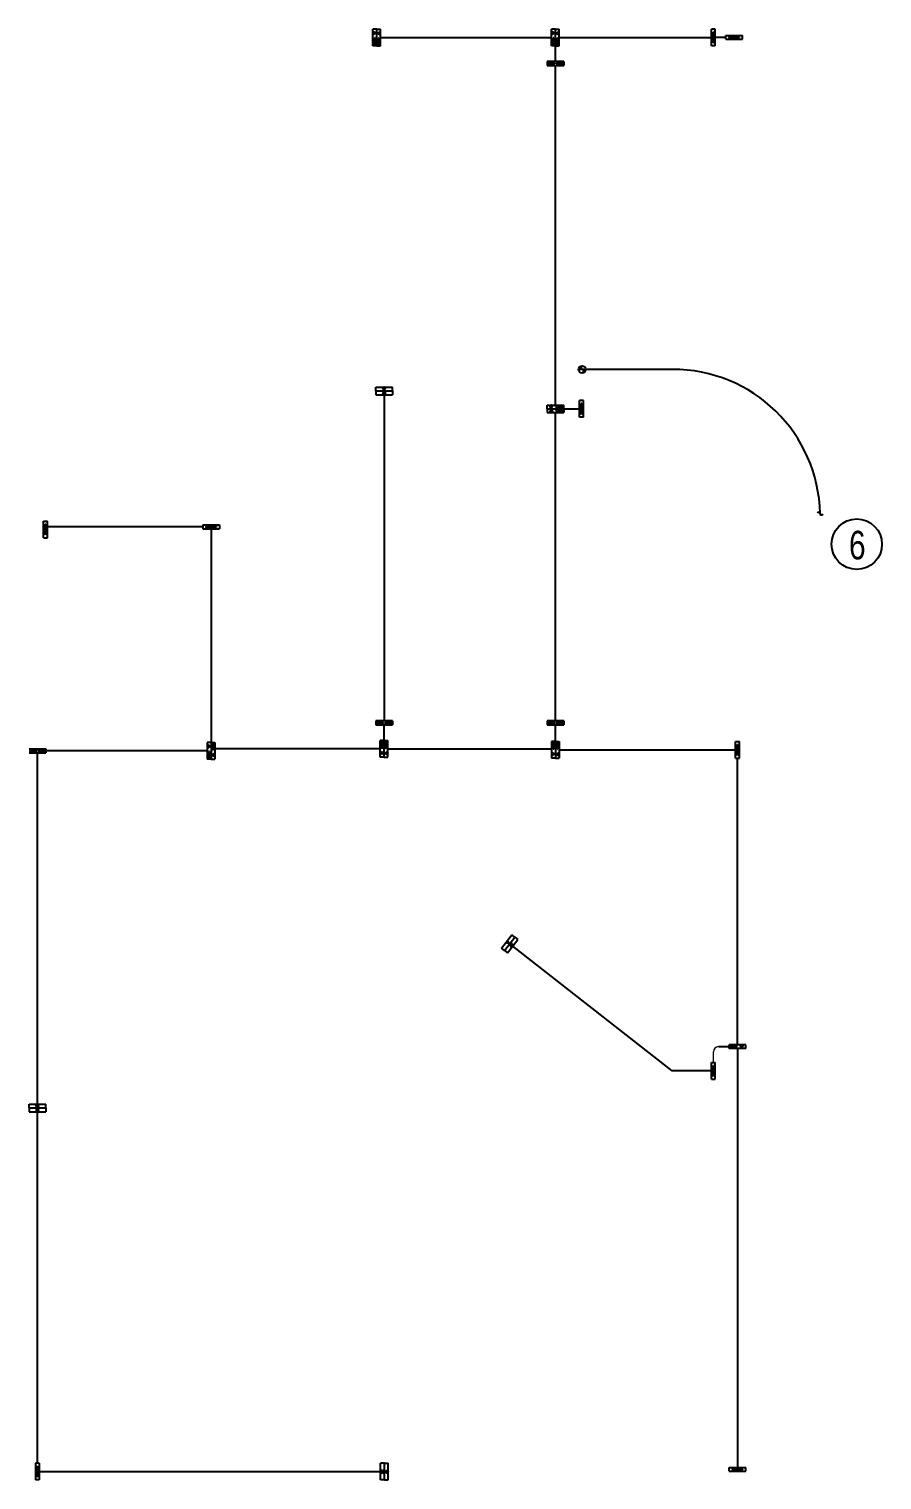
# Model space of a CAD drawing. Header units: millimetres. Extents: x 98738 to 415807, y 105242 to 242281.
# Drawn here: x 335213 to 415807, y 105242 to 242281 of the extents above; entities that cross this region are included whole.
import ezdxf
from ezdxf.enums import TextEntityAlignment as Align

# ---------------------------------------------------------------- set-up
doc = ezdxf.new("R2010")
doc.units = ezdxf.units.MM
doc.header["$LTSCALE"] = 50
for name, color, linetype in [('E-TEXT', 6, 'Continuous'), ('E-WIRE', 4, 'Continuous'), ('Parking-L', 4, 'Continuous'), ('parking-p', 7, 'Continuous')]:
    doc.layers.add(name, color=color, linetype=linetype)
doc.styles.add('돋움', font='')
doc.styles.get('돋움').set_extended_font_data('Dotum')

msp = doc.modelspace()

# ---------------------------------------------------------------- hatches: boundary and pattern name
at = {"layer": 'parking-p', "linetype": 'Continuous'}
h = msp.add_hatch(color=2, dxfattribs=at)
h.paths.add_polyline_path([(387814, 210127), (387479, 210127), (387479, 209792, 0.4142136)])
h.paths.add_polyline_path([(387479, 210463, 0.4142136), (387143, 210127), (387479, 210127)])

# ---------------------------------------------------------------- linework, layer by layer
at = {"color": 1}
msp.add_circle((413425, 193624), 2382, dxfattribs=at)
at = {"layer": 'E-WIRE'}
for p, q in [((368426, 241494), (384592, 241494)), ((395990, 210127), (387479, 210127)), ((368766, 207746), (368766, 176938)), ((384948, 176938), (384948, 206051)), ((385735, 206411), (387235, 206411)), ((368766, 175078), (368766, 176578)), ((384948, 174987), (384948, 176578)), ((352061, 174111), (336788, 174111)), ((369126, 174291), (384588, 174291)), ((385308, 174199), (401971, 174199)), ((336001, 140746), (336001, 173931)), ((402161, 146352), (402151, 173413)), ((380882, 155646), (395936, 143884)), ((402161, 145992), (402161, 106431)), ((336001, 106817), (336001, 140026))]:
    msp.add_line(p, q, dxfattribs=at)
at = {"layer": 'E-WIRE', "ltscale": 0.5}
for p, q in [((368406, 174291), (352781, 174291)), ((400374, 146172), (401374, 146172))]:
    msp.add_line(p, q, dxfattribs=at)
at = {"layer": 'E-WIRE', "lineweight": 0}
msp.add_line((399874, 144672), (399874, 145672), dxfattribs=at)
at = {"layer": 'E-WIRE', "ltscale": 0.5}
for points in [[(384952, 239206), (384952, 240706)], [(384948, 206771), (384948, 238846)]]:
    msp.add_lwpolyline(points, dxfattribs=at)
at = {"layer": 'E-WIRE'}
for points in [[(351633, 195270), (336951, 195270)], [(352421, 195090), (352421, 174898)]]:
    msp.add_lwpolyline(points, dxfattribs=at)
for centre, radius, start, end in [((396087, 196259), 13868, 1.0326, 90.39892), ((409828, 196526), 126, 352.66382, 172.66382), ((410079, 196509), 126, 172.66382, 352.66382)]:
    msp.add_arc(centre, radius, start, end, dxfattribs=at)
at = {"layer": 'E-WIRE', "lineweight": 0}
msp.add_arc((400374, 145672), 500, 90, 180, dxfattribs=at)
at = {"layer": 'Parking-L'}
for p, q in [((385312, 241494), (399689, 241494)), ((401049, 241494), (400049, 241494)), ((399694, 143884), (395936, 143884)), ((336181, 106030), (368429, 106030))]:
    msp.add_line(p, q, dxfattribs=at)
at = {"layer": 'parking-p', "color": 2, "linetype": 'Continuous'}
for p, q in [((367706, 240706), (367706, 242281)), ((367706, 240706), (367706, 242281)), ((367706, 240706), (367706, 242281)), ((368066, 242281), (367706, 242281)), ((367716, 241865), (367716, 241910)), ((367716, 241910), (367851, 241910)), ((367716, 241865), (367851, 241865)), ((368054, 241888), (367772, 242016)), ((367772, 242016), (367851, 241910)), ((368054, 241888), (367772, 241759)), ((367772, 241759), (367851, 241865)), ((367908, 241438), (367863, 241438)), ((367863, 241438), (367863, 240966)), ((367908, 241438), (367908, 240966)), ((368066, 240706), (368066, 242281)), ((368066, 240706), (368066, 242281)), ((368066, 240706), (368066, 242281)), ((368066, 240706), (368066, 242281)), ((368066, 242281), (368426, 242281)), ((368077, 241888), (368359, 242016)), ((368077, 241888), (368359, 241759)), ((368223, 241438), (368268, 241438)), ((368223, 241438), (368223, 240966)), ((368268, 241438), (368268, 240966)), ((368359, 242016), (368281, 241910)), ((368416, 241910), (368281, 241910)), ((368359, 241759), (368281, 241865)), ((368416, 241865), (368281, 241865)), ((368416, 241865), (368416, 241910)), ((368426, 240706), (368426, 242281)), ((368426, 240706), (368426, 242281)), ((368426, 240706), (368426, 242281)), ((384592, 240706), (384592, 242281)), ((384592, 240706), (384592, 242281)), ((384592, 240706), (384592, 242281)), ((384952, 242281), (384592, 242281)), ((384602, 241865), (384602, 241910)), ((384602, 241910), (384737, 241910)), ((384602, 241865), (384737, 241865)), ((384940, 241888), (384659, 242016)), ((384659, 242016), (384737, 241910)), ((384940, 241888), (384659, 241759)), ((384659, 241759), (384737, 241865)), ((384794, 241438), (384749, 241438)), ((384749, 241438), (384749, 240966)), ((384794, 241438), (384794, 240966)), ((384952, 240706), (384952, 242281)), ((384952, 240706), (384952, 242281)), ((384952, 240706), (384952, 242281)), ((384952, 240706), (384952, 242281)), ((384952, 242281), (385312, 242281)), ((384964, 241888), (385245, 242016)), ((384964, 241888), (385245, 241759)), ((385109, 241438), (385154, 241438)), ((385109, 241438), (385109, 240966)), ((385154, 241438), (385154, 240966)), ((385245, 242016), (385167, 241910)), ((385302, 241910), (385167, 241910)), ((385245, 241759), (385167, 241865)), ((385302, 241865), (385167, 241865)), ((385302, 241865), (385302, 241910)), ((385312, 240706), (385312, 242281)), ((385312, 240706), (385312, 242281)), ((385312, 240706), (385312, 242281)), ((399689, 240706), (399689, 242281)), ((400049, 242281), (399689, 242281)), ((399689, 240706), (399689, 242281)), ((399869, 240963), (399740, 241244)), ((399740, 241244), (399847, 241166)), ((399892, 241991), (399847, 241991)), ((399847, 241991), (399847, 241166)), ((399869, 240963), (399998, 241244)), ((399892, 241991), (399892, 241166)), ((399998, 241244), (399892, 241166)), ((400049, 240706), (400049, 242281)), ((401049, 241314), (401049, 241674)), ((401049, 241674), (402624, 241674)), ((401049, 241674), (402624, 241674)), ((401049, 241314), (402624, 241314)), ((401305, 241494), (401587, 241623)), ((401305, 241494), (401587, 241365)), ((401587, 241623), (401509, 241516)), ((402333, 241516), (401509, 241516)), ((401587, 241365), (401509, 241471)), ((402333, 241471), (401509, 241471)), ((402333, 241471), (402333, 241516)), ((402624, 241314), (402624, 241674)), ((368066, 240706), (367706, 240706)), ((367886, 240763), (367757, 241044)), ((367757, 241044), (367863, 240966)), ((367886, 240763), (368014, 241044)), ((368014, 241044), (367908, 240966)), ((368066, 240706), (368426, 240706)), ((368246, 240763), (368117, 241044)), ((368117, 241044), (368223, 240966)), ((368246, 240763), (368374, 241044)), ((368374, 241044), (368268, 240966)), ((384952, 240706), (384592, 240706)), ((384772, 240763), (384643, 241044)), ((384643, 241044), (384749, 240966)), ((384772, 240763), (384901, 241044)), ((384901, 241044), (384794, 240966)), ((384952, 240706), (385312, 240706)), ((385132, 240763), (385003, 241044)), ((385003, 241044), (385109, 240966)), ((385132, 240763), (385261, 241044)), ((385261, 241044), (385154, 240966)), ((400049, 240706), (399689, 240706)), ((384164, 239206), (385739, 239206)), ((384164, 239206), (385739, 239206)), ((384164, 239206), (384164, 238846)), ((385739, 239206), (384164, 239206)), ((385739, 239206), (384164, 239206)), ((384164, 238846), (385739, 238846)), ((384221, 239026), (384502, 239155)), ((384221, 239026), (384502, 238898)), ((384502, 239155), (384424, 239049)), ((384896, 239049), (384424, 239049)), ((384502, 238898), (384424, 239004)), ((384896, 239004), (384424, 239004)), ((384896, 239004), (384896, 239049)), ((385008, 239004), (385008, 239049)), ((385008, 239049), (385480, 239049)), ((385008, 239004), (385480, 239004)), ((385683, 239026), (385402, 239155)), ((385402, 239155), (385480, 239049)), ((385683, 239026), (385402, 238898)), ((385402, 238898), (385480, 239004)), ((385739, 239206), (385739, 238846)), ((387814, 210127), (387143, 210127)), ((367979, 208466), (369554, 208466)), ((367979, 208466), (369554, 208466)), ((367979, 208106), (367979, 208466)), ((367979, 208466), (369554, 208466)), ((368766, 208118), (368638, 208400)), ((368638, 208400), (368744, 208321)), ((368789, 208456), (368744, 208456)), ((368744, 208456), (368744, 208321)), ((368766, 208118), (368895, 208400)), ((368789, 208456), (368789, 208321)), ((368895, 208400), (368789, 208321)), ((369554, 208106), (369554, 208466)), ((367979, 208106), (369554, 208106)), ((367979, 208106), (367979, 207746)), ((367979, 208106), (369554, 208106)), ((367979, 208106), (369554, 208106)), ((367979, 208106), (369554, 208106)), ((367979, 207746), (369554, 207746)), ((367979, 207746), (369554, 207746)), ((367979, 207746), (369554, 207746)), ((368766, 208094), (368638, 207813)), ((368638, 207813), (368744, 207891)), ((368744, 207756), (368744, 207891)), ((368789, 207756), (368744, 207756)), ((368766, 208094), (368895, 207813)), ((368895, 207813), (368789, 207891)), ((368789, 207756), (368789, 207891)), ((369554, 208106), (369554, 207746)), ((387235, 205623), (387235, 207198)), ((387595, 207198), (387235, 207198)), ((387235, 205623), (387235, 207198)), ((387595, 205623), (387595, 207198)), ((384160, 206771), (385735, 206771)), ((384160, 206771), (385735, 206771)), ((384160, 206411), (384160, 206771)), ((384160, 206771), (385735, 206771)), ((384160, 206411), (385735, 206411)), ((384160, 206411), (384160, 206051)), ((384160, 206411), (385735, 206411)), ((384160, 206411), (385735, 206411)), ((384160, 206411), (385735, 206411)), ((384160, 206051), (385735, 206051)), ((384160, 206051), (385735, 206051)), ((384160, 206051), (385735, 206051)), ((384554, 206423), (384425, 206704)), ((384425, 206704), (384531, 206626)), ((384554, 206399), (384425, 206118)), ((384425, 206118), (384531, 206196)), ((384576, 206761), (384531, 206761)), ((384531, 206761), (384531, 206626)), ((384531, 206061), (384531, 206196)), ((384576, 206061), (384531, 206061)), ((384554, 206423), (384682, 206704)), ((384554, 206399), (384682, 206118)), ((384576, 206761), (384576, 206626)), ((384682, 206704), (384576, 206626)), ((384682, 206118), (384576, 206196)), ((384576, 206061), (384576, 206196)), ((385003, 206568), (385003, 206613)), ((385003, 206613), (385099, 206613)), ((385003, 206568), (385099, 206568)), ((385003, 206253), (385003, 206208)), ((385003, 206253), (385099, 206253)), ((385003, 206208), (385099, 206208)), ((385208, 206613), (385475, 206613)), ((385208, 206568), (385475, 206568)), ((385208, 206253), (385475, 206253)), ((385208, 206208), (385475, 206208)), ((385679, 206591), (385397, 206720)), ((385397, 206720), (385475, 206613)), ((385679, 206591), (385397, 206462)), ((385397, 206462), (385475, 206568)), ((385679, 206231), (385397, 206360)), ((385397, 206360), (385475, 206253)), ((385679, 206231), (385397, 206102)), ((385397, 206102), (385475, 206208)), ((385735, 206411), (385735, 206771)), ((385735, 206411), (385735, 206051)), ((387595, 205623), (387235, 205623)), ((387415, 205880), (387286, 206161)), ((387286, 206161), (387393, 206083)), ((387438, 206908), (387393, 206908)), ((387393, 206908), (387393, 206083)), ((387415, 205880), (387544, 206161)), ((387438, 206908), (387438, 206083)), ((387544, 206161), (387438, 206083)), ((336591, 194238), (336591, 195813)), ((336591, 195813), (336951, 195813)), ((336771, 194494), (336642, 194776)), ((336642, 194776), (336748, 194698)), ((336748, 195522), (336793, 195522)), ((336748, 195522), (336748, 194698)), ((336771, 194494), (336899, 194776)), ((336793, 195522), (336793, 194698)), ((336899, 194776), (336793, 194698)), ((336951, 194238), (336951, 195813)), ((336951, 194238), (336951, 195813)), ((351633, 195450), (353208, 195450)), ((351633, 195450), (351633, 195090)), ((351633, 195090), (353208, 195090)), ((351633, 195090), (353208, 195090)), ((351890, 195270), (352171, 195399)), ((351890, 195270), (352171, 195141)), ((352171, 195399), (352093, 195292)), ((352918, 195292), (352093, 195292)), ((352171, 195141), (352093, 195247)), ((352918, 195247), (352093, 195247)), ((352918, 195292), (352918, 195247)), ((353208, 195450), (353208, 195090)), ((336591, 194238), (336951, 194238)), ((369554, 176938), (367979, 176938)), ((369554, 176938), (367979, 176938)), ((367979, 176938), (367979, 176578)), ((368035, 176758), (368317, 176887)), ((368317, 176887), (368238, 176781)), ((368710, 176781), (368238, 176781)), ((368710, 176781), (368710, 176736)), ((368822, 176781), (368822, 176736)), ((368822, 176781), (369294, 176781)), ((369497, 176758), (369216, 176887)), ((369216, 176887), (369294, 176781)), ((369554, 176938), (369554, 176578)), ((385735, 176938), (384160, 176938)), ((385735, 176938), (384160, 176938)), ((384160, 176938), (384160, 176578)), ((384216, 176758), (384498, 176887)), ((384498, 176887), (384420, 176781)), ((384892, 176781), (384420, 176781)), ((384892, 176781), (384892, 176736)), ((385003, 176781), (385003, 176736)), ((385003, 176781), (385475, 176781)), ((385679, 176758), (385397, 176887)), ((385397, 176887), (385475, 176781)), ((385735, 176938), (385735, 176578)), ((367979, 176578), (369554, 176578)), ((367979, 176578), (369554, 176578)), ((369554, 176578), (367979, 176578)), ((369554, 176578), (367979, 176578)), ((369554, 176578), (367979, 176578)), ((368035, 176758), (368317, 176630)), ((368317, 176630), (368238, 176736)), ((368710, 176736), (368238, 176736)), ((368822, 176736), (369294, 176736)), ((369497, 176758), (369216, 176630)), ((369216, 176630), (369294, 176736)), ((384160, 176578), (385735, 176578)), ((384160, 176578), (385735, 176578)), ((385735, 176578), (384160, 176578)), ((385735, 176578), (384160, 176578)), ((385735, 176578), (384160, 176578)), ((384216, 176758), (384498, 176630)), ((384498, 176630), (384420, 176736)), ((384892, 176736), (384420, 176736)), ((385003, 176736), (385475, 176736)), ((385679, 176758), (385397, 176630)), ((385397, 176630), (385475, 176736)), ((335213, 174291), (336788, 174291)), ((335270, 174111), (335551, 174240)), ((335270, 174111), (335551, 173982)), ((335551, 174240), (335473, 174133)), ((335945, 174133), (335473, 174133)), ((335551, 173982), (335473, 174088)), ((335945, 174088), (335473, 174088)), ((335945, 174088), (335945, 174133)), ((336057, 174088), (336057, 174133)), ((336057, 174133), (336529, 174133)), ((336057, 174088), (336529, 174088)), ((336732, 174111), (336451, 174240)), ((336451, 174240), (336529, 174133)), ((336732, 174111), (336451, 173982)), ((336451, 173982), (336529, 174088)), ((336788, 174291), (336788, 173931)), ((352061, 174898), (352061, 173323)), ((352061, 174898), (352061, 173323)), ((352061, 174898), (352061, 173323)), ((352421, 174898), (352061, 174898)), ((352071, 174482), (352071, 174527)), ((352071, 174527), (352206, 174527)), ((352071, 174482), (352206, 174482)), ((352409, 174505), (352128, 174633)), ((352128, 174633), (352206, 174527)), ((352409, 174505), (352128, 174376)), ((352128, 174376), (352206, 174482)), ((352263, 174055), (352218, 174055)), ((352218, 174055), (352218, 173583)), ((352263, 174055), (352263, 173583)), ((352421, 174898), (352421, 173323)), ((352421, 174898), (352421, 173323)), ((352421, 174898), (352421, 173323)), ((352421, 174898), (352781, 174898)), ((352421, 174898), (352421, 173323)), ((352601, 174851), (352472, 174569)), ((352472, 174569), (352578, 174647)), ((352578, 174175), (352578, 174647)), ((352578, 174175), (352623, 174175)), ((352601, 174851), (352730, 174569)), ((352730, 174569), (352623, 174647)), ((352623, 174175), (352623, 174647)), ((352781, 174898), (352781, 173323)), ((352781, 174898), (352781, 173323)), ((352781, 174898), (352781, 173323)), ((368406, 173503), (368406, 175078)), ((368406, 173503), (368406, 175078)), ((368406, 173503), (368406, 175078)), ((368766, 175078), (368406, 175078)), ((368586, 175022), (368458, 174741)), ((368458, 174741), (368564, 174819)), ((368564, 174551), (368564, 174819)), ((368564, 174347), (368564, 174442)), ((368609, 174347), (368564, 174347)), ((368586, 175022), (368715, 174741)), ((368715, 174741), (368609, 174819)), ((368609, 174551), (368609, 174819)), ((368609, 174347), (368609, 174442)), ((368766, 173503), (368766, 175078)), ((368766, 173503), (368766, 175078)), ((368766, 175078), (369126, 175078)), ((368766, 173503), (368766, 175078)), ((368766, 173503), (368766, 175078)), ((368946, 175022), (368818, 174741)), ((368818, 174741), (368924, 174819)), ((368924, 174551), (368924, 174819)), ((368924, 174347), (368924, 174442)), ((368924, 174347), (368969, 174347)), ((368946, 175022), (369075, 174741)), ((369075, 174741), (368969, 174819)), ((368969, 174551), (368969, 174819)), ((368969, 174347), (368969, 174442)), ((369126, 173503), (369126, 175078)), ((369126, 173503), (369126, 175078)), ((369126, 173503), (369126, 175078)), ((384588, 174987), (384588, 173412)), ((384588, 174987), (384588, 173412)), ((384948, 174987), (384588, 174987)), ((384588, 174987), (384588, 173412)), ((384768, 174931), (384639, 174649)), ((384639, 174649), (384745, 174727)), ((384745, 174255), (384745, 174727)), ((384790, 174255), (384745, 174255)), ((384768, 174931), (384896, 174649)), ((384896, 174649), (384790, 174727)), ((384790, 174255), (384790, 174727)), ((384948, 174987), (384948, 173412)), ((384948, 174987), (385308, 174987)), ((384948, 174987), (384948, 173412)), ((384948, 174987), (384948, 173412)), ((384948, 174987), (384948, 173412)), ((385128, 174931), (384999, 174649)), ((384999, 174649), (385105, 174727)), ((385105, 174255), (385105, 174727)), ((385105, 174255), (385150, 174255)), ((385128, 174931), (385256, 174649)), ((385256, 174649), (385150, 174727)), ((385150, 174255), (385150, 174727)), ((385308, 174987), (385308, 173412)), ((385308, 174987), (385308, 173412)), ((385308, 174987), (385308, 173412)), ((401971, 173413), (401971, 174988)), ((401971, 174988), (402331, 174988)), ((402129, 174697), (402174, 174697)), ((402129, 174697), (402129, 173872)), ((402174, 174697), (402174, 173872)), ((402331, 173413), (402331, 174988)), ((402331, 173413), (402331, 174988)), ((335213, 173931), (336788, 173931)), ((352421, 173323), (352061, 173323)), ((352421, 173323), (352061, 173323)), ((352241, 173380), (352112, 173661)), ((352112, 173661), (352218, 173583)), ((352241, 173380), (352370, 173661)), ((352370, 173661), (352263, 173583)), ((352421, 173323), (352781, 173323)), ((352433, 173726), (352714, 173854)), ((352433, 173726), (352714, 173597)), ((352714, 173854), (352636, 173748)), ((352771, 173748), (352636, 173748)), ((352714, 173597), (352636, 173703)), ((352771, 173703), (352636, 173703)), ((352771, 173748), (352771, 173703)), ((368766, 173503), (368406, 173503)), ((368416, 173920), (368416, 173875)), ((368416, 173920), (368551, 173920)), ((368416, 173875), (368551, 173875)), ((368754, 173897), (368473, 174026)), ((368473, 174026), (368551, 173920)), ((368754, 173897), (368473, 173768)), ((368473, 173768), (368551, 173875)), ((368766, 173503), (369126, 173503)), ((368778, 173897), (369060, 174026)), ((368778, 173897), (369060, 173768)), ((369060, 174026), (368981, 173920)), ((369116, 173920), (368981, 173920)), ((369060, 173768), (368981, 173875)), ((369116, 173875), (368981, 173875)), ((369116, 173920), (369116, 173875)), ((384948, 173412), (384588, 173412)), ((384597, 173828), (384597, 173783)), ((384597, 173828), (384732, 173828)), ((384597, 173783), (384732, 173783)), ((384936, 173806), (384654, 173934)), ((384654, 173934), (384732, 173828)), ((384936, 173806), (384654, 173677)), ((384654, 173677), (384732, 173783)), ((384948, 173412), (385308, 173412)), ((384959, 173806), (385241, 173934)), ((384959, 173806), (385241, 173677)), ((385241, 173934), (385163, 173828)), ((385298, 173828), (385163, 173828)), ((385241, 173677), (385163, 173783)), ((385298, 173783), (385163, 173783)), ((385298, 173828), (385298, 173783)), ((401971, 173413), (402331, 173413)), ((402151, 173669), (402023, 173951)), ((402023, 173951), (402129, 173872)), ((402151, 173669), (402280, 173951)), ((402280, 173951), (402174, 173872)), ((379851, 155481), (380821, 156722)), ((379851, 155481), (380821, 156722)), ((379851, 155481), (380821, 156722)), ((380135, 155259), (381104, 156500)), ((380135, 155259), (381104, 156500)), ((380135, 155259), (381104, 156500)), ((380135, 155259), (381104, 156500)), ((380418, 155037), (381388, 156278)), ((380418, 155037), (381388, 156278)), ((380418, 155037), (381388, 156278)), ((381104, 156500), (380821, 156722)), ((381104, 156500), (381388, 156278)), ((380135, 155259), (379851, 155481)), ((380135, 155259), (380418, 155037)), ((380309, 155959), (380436, 155994)), ((380610, 155887), (380309, 155959)), ((380357, 156113), (380330, 156077)), ((380330, 156077), (380436, 155994)), ((380357, 156113), (380464, 156030)), ((380468, 156161), (380464, 156030)), ((380610, 155887), (380468, 156161)), ((380629, 155872), (380771, 155597)), ((380629, 155872), (380930, 155800)), ((380771, 155597), (380775, 155729)), ((380882, 155646), (380775, 155729)), ((380930, 155800), (380803, 155765)), ((380909, 155682), (380803, 155765)), ((380909, 155682), (380882, 155646)), ((380978, 155730), (380978, 155775)), ((402949, 146352), (401374, 146352)), ((402949, 146352), (401374, 146352)), ((402949, 146352), (401374, 146352)), ((401374, 145992), (401374, 146352)), ((402949, 145992), (401374, 145992)), ((402949, 145992), (401374, 145992)), ((402949, 145992), (401374, 145992)), ((402949, 145992), (401374, 145992)), ((401430, 146172), (401712, 146300)), ((401430, 146172), (401712, 146043)), ((401712, 146300), (401633, 146194)), ((401901, 146194), (401633, 146194)), ((401712, 146043), (401633, 146149)), ((401901, 146149), (401633, 146149)), ((402106, 146194), (402010, 146194)), ((402106, 146149), (402010, 146149)), ((402106, 146149), (402106, 146194)), ((402555, 146003), (402426, 146285)), ((402426, 146285), (402533, 146207)), ((402533, 146342), (402578, 146342)), ((402533, 146342), (402533, 146207)), ((402555, 146003), (402684, 146285)), ((402578, 146342), (402578, 146207)), ((402684, 146285), (402578, 146207)), ((402949, 145992), (402949, 146352)), ((399694, 143097), (399694, 144672)), ((399694, 144672), (400054, 144672)), ((399851, 144381), (399896, 144381)), ((399851, 144381), (399851, 143556)), ((399896, 144381), (399896, 143556)), ((400054, 143097), (400054, 144672)), ((400054, 143097), (400054, 144672)), ((399694, 143097), (400054, 143097)), ((399874, 143353), (399745, 143634)), ((399745, 143634), (399851, 143556)), ((399874, 143353), (400003, 143634)), ((400003, 143634), (399896, 143556)), ((335213, 140746), (336788, 140746)), ((335213, 140746), (336788, 140746)), ((335213, 140386), (335213, 140746)), ((335213, 140746), (336788, 140746)), ((335213, 140386), (336788, 140386)), ((335213, 140386), (335213, 140026)), ((335213, 140386), (336788, 140386)), ((335213, 140386), (336788, 140386)), ((335213, 140386), (336788, 140386)), ((335213, 140026), (336788, 140026)), ((335213, 140026), (336788, 140026)), ((335213, 140026), (336788, 140026)), ((336001, 140398), (335872, 140679)), ((335872, 140679), (335978, 140601)), ((336001, 140374), (335872, 140093)), ((335872, 140093), (335978, 140171)), ((336023, 140736), (335978, 140736)), ((335978, 140736), (335978, 140601)), ((335978, 140036), (335978, 140171)), ((336023, 140036), (335978, 140036)), ((336001, 140398), (336130, 140679)), ((336001, 140374), (336130, 140093)), ((336023, 140736), (336023, 140601)), ((336130, 140679), (336023, 140601)), ((336130, 140093), (336023, 140171)), ((336023, 140036), (336023, 140171)), ((336788, 140386), (336788, 140746)), ((336788, 140386), (336788, 140026)), ((336181, 106817), (335821, 106817)), ((335821, 106817), (335821, 105242)), ((335821, 106817), (335821, 105242)), ((336001, 106561), (335872, 106280)), ((335872, 106280), (335978, 106358)), ((335978, 105533), (335978, 106358)), ((336023, 105533), (335978, 105533)), ((336001, 106561), (336130, 106280)), ((336130, 106280), (336023, 106358)), ((336023, 105533), (336023, 106358)), ((336181, 106817), (336181, 105242)), ((368429, 105242), (368429, 106817)), ((368429, 105242), (368429, 106817)), ((368429, 105242), (368429, 106817)), ((368789, 106817), (368429, 106817)), ((368439, 106052), (368439, 106007)), ((368439, 106052), (368574, 106052)), ((368439, 106007), (368574, 106007)), ((368777, 106030), (368496, 106159)), ((368496, 106159), (368574, 106052)), ((368777, 106030), (368496, 105901)), ((368496, 105901), (368574, 106007)), ((368789, 105242), (368789, 106817)), ((368789, 105242), (368789, 106817)), ((368789, 106817), (369149, 106817)), ((368789, 105242), (368789, 106817)), ((368789, 105242), (368789, 106817)), ((368801, 106030), (369082, 106159)), ((368801, 106030), (369082, 105901)), ((369082, 106159), (369004, 106052)), ((369139, 106052), (369004, 106052)), ((369082, 105901), (369004, 106007)), ((369139, 106007), (369004, 106007)), ((369139, 106052), (369139, 106007)), ((369149, 105242), (369149, 106817)), ((369149, 105242), (369149, 106817)), ((369149, 105242), (369149, 106817)), ((401374, 106071), (401374, 106431)), ((401374, 106431), (402949, 106431)), ((401374, 106071), (402949, 106071)), ((401374, 106071), (402949, 106071)), ((401630, 106251), (401912, 106380)), ((401630, 106251), (401912, 106123)), ((401912, 106380), (401833, 106274)), ((402658, 106274), (401833, 106274)), ((401912, 106123), (401833, 106229)), ((402658, 106229), (401833, 106229)), ((402658, 106229), (402658, 106274)), ((402949, 106071), (402949, 106431)), ((336181, 105242), (335821, 105242)), ((368789, 105242), (368429, 105242)), ((368789, 105242), (369149, 105242))]:
    msp.add_line(p, q, dxfattribs=at)
for points in [[(368633, 208092), (368601, 208060)], [(368735, 207926), (368601, 208060)], [(368601, 207792), (368735, 207926)], [(368601, 207792), (368633, 207760)], [(368767, 207958), (368633, 208092)], [(368633, 207760), (368767, 207894)], [(368767, 207958), (368901, 208092)], [(368901, 207760), (368767, 207894)], [(368798, 207926), (368933, 208060)], [(368933, 207792), (368798, 207926)], [(368933, 208060), (368901, 208092)], [(368901, 207760), (368933, 207792)], [(384987, 206725), (385019, 206757)], [(384987, 206725), (385122, 206591)], [(385122, 206591), (384987, 206457)], [(385019, 206425), (384987, 206457)], [(385019, 206397), (384987, 206365)], [(385122, 206231), (384987, 206365)], [(384987, 206097), (385122, 206231)], [(384987, 206097), (385019, 206065)], [(385019, 206757), (385153, 206623)], [(385153, 206559), (385019, 206425)], [(385153, 206263), (385019, 206397)], [(385019, 206065), (385153, 206199)], [(385287, 206757), (385153, 206623)], [(385153, 206559), (385287, 206425)], [(385153, 206263), (385287, 206397)], [(385287, 206065), (385153, 206199)], [(385319, 206725), (385185, 206591)], [(385185, 206591), (385319, 206457)], [(385185, 206231), (385319, 206365)], [(385319, 206097), (385185, 206231)], [(385287, 206757), (385319, 206725)], [(385319, 206457), (385287, 206425)], [(385319, 206365), (385287, 206397)], [(385287, 206065), (385319, 206097)], [(368420, 174631), (368452, 174663)], [(368420, 174631), (368554, 174497)], [(368420, 174363), (368554, 174497)], [(368452, 174331), (368420, 174363)], [(368452, 174663), (368586, 174529)], [(368452, 174331), (368586, 174465)], [(368586, 174529), (368720, 174663)], [(368586, 174465), (368720, 174331)], [(368618, 174497), (368752, 174631)], [(368618, 174497), (368752, 174363)], [(368720, 174663), (368752, 174631)], [(368752, 174363), (368720, 174331)], [(368812, 174663), (368780, 174631)], [(368914, 174497), (368780, 174631)], [(368914, 174497), (368780, 174363)], [(368780, 174363), (368812, 174331)], [(368946, 174529), (368812, 174663)], [(368946, 174465), (368812, 174331)], [(369080, 174663), (368946, 174529)], [(369080, 174331), (368946, 174465)], [(369112, 174631), (368978, 174497)], [(369112, 174363), (368978, 174497)], [(369112, 174631), (369080, 174663)], [(369080, 174331), (369112, 174363)], [(380743, 155775), (380553, 155775)], [(380553, 155730), (380553, 155775)], [(380743, 155730), (380553, 155730)], [(380743, 155965), (380743, 155775)], [(380743, 155965), (380788, 155965)], [(380743, 155730), (380743, 155540)], [(380788, 155540), (380743, 155540)], [(380788, 155965), (380788, 155775)], [(380978, 155775), (380788, 155775)], [(380788, 155730), (380788, 155540)], [(380978, 155730), (380788, 155730)], [(401821, 146338), (401790, 146306)], [(401790, 146306), (401924, 146172)], [(401924, 146172), (401790, 146038)], [(401790, 146038), (401821, 146006)], [(401821, 146338), (401956, 146203)], [(401956, 146140), (401821, 146006)], [(402090, 146338), (401956, 146203)], [(401956, 146140), (402090, 146006)], [(402121, 146306), (401987, 146172)], [(401987, 146172), (402121, 146038)], [(402121, 146306), (402090, 146338)], [(402090, 146006), (402121, 146038)], [(335835, 140700), (335867, 140732)], [(335835, 140700), (335969, 140566)], [(335969, 140566), (335835, 140432)], [(335867, 140400), (335835, 140432)], [(335867, 140732), (336001, 140598)], [(336001, 140534), (335867, 140400)], [(336135, 140732), (336001, 140598)], [(336001, 140534), (336135, 140400)], [(336167, 140700), (336033, 140566)], [(336033, 140566), (336167, 140432)], [(336135, 140732), (336167, 140700)], [(336167, 140432), (336135, 140400)], [(368443, 106164), (368475, 106196)], [(368443, 106164), (368577, 106030)], [(368443, 105896), (368577, 106030)], [(368475, 105864), (368443, 105896)], [(368475, 106196), (368609, 106062)], [(368475, 105864), (368609, 105999)], [(368609, 106062), (368743, 106196)], [(368609, 105999), (368743, 105864)], [(368641, 106030), (368775, 106164)], [(368641, 106030), (368775, 105896)], [(368743, 106196), (368775, 106164)], [(368775, 105896), (368743, 105864)]]:
    msp.add_lwpolyline(points, dxfattribs=at)
msp.add_circle((387479, 210127), 336, dxfattribs=at)

# ---------------------------------------------------------------- texts
at = {"layer": 'E-TEXT', "color": 1, "style": '돋움', "width": 0.8}
msp.add_text('6', height=2700, dxfattribs=at).set_placement((413473, 193539, 4600), align=Align.MIDDLE_CENTER)

doc.saveas('drawing.dxf')
